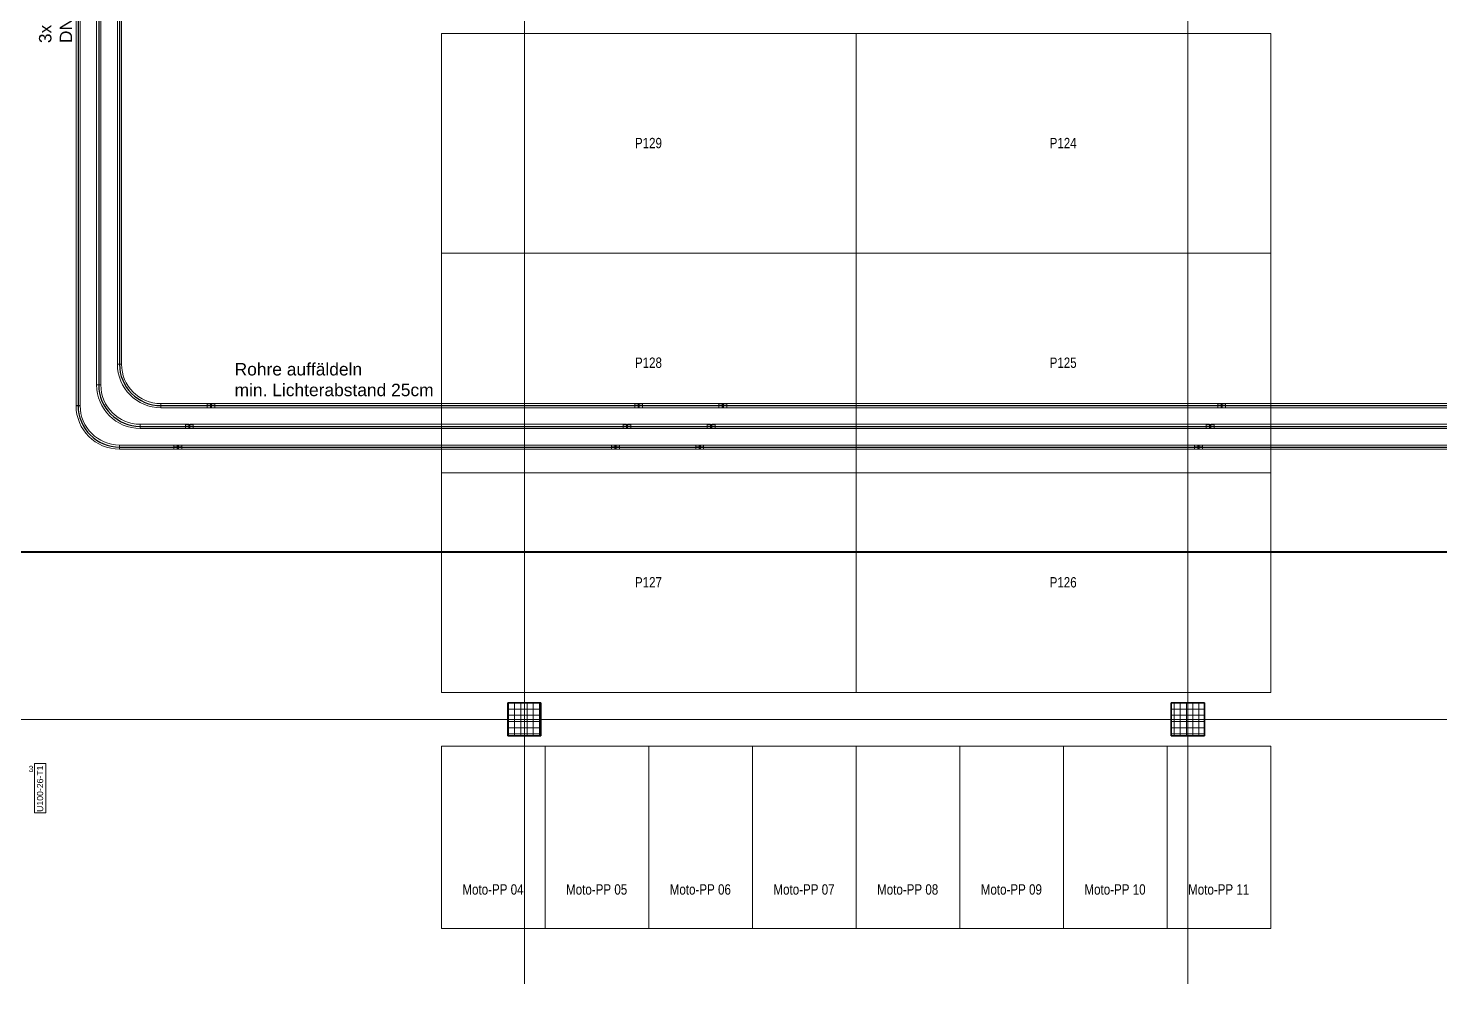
# Model space of a CAD drawing. Extents: x -882 to 937, y -179 to 966.
# Drawn here: x -388.5 to -48.2, y 109.1 to 339.6 of the extents above; entities that cross this region are included whole.
import ezdxf
from ezdxf.lldxf.tags import DXFTag

# ---------------------------------------------------------------- set-up
doc = ezdxf.new("R2010")
doc.units = 0
doc.layers.get('0').update_dxf_attribs({"lineweight": 13})
for name, color, linetype, lineweight, true_color in [('A-____-MATC-OTLN', 7, 'Strichpunkt - Mittel', 40, 0x0080ff), ('EL01_WAN_Röhre Boden', 7, 'Continuous', 13, 0xff6666), ('EL01_WAN_Röhre Boden Typ', 1, 'Continuous', 13, 0xff0000)]:
    doc.layers.add(name, color=color, linetype=linetype, lineweight=lineweight, true_color=true_color)
for name, color, linetype, lineweight in [('A-____-NOTE-TEXT', 7, 'Continuous', 9), ('A-DOOR-____-IDEN', 7, 'Continuous', 5), ('C-PRKG-____-IDEN', 7, 'Continuous', 5), ('C-PRKG-____-OTLN', 7, 'Continuous', 9), ('S-COLS-____-MCUT', 7, 'Continuous', 35), ('S-COLS-____-OTLN', 7, 'Continuous', 9), ('S-GRID-____-OTLN', 7, 'Continuous', 5)]:
    doc.layers.add(name, color=color, linetype=linetype, lineweight=lineweight)
doc.styles.get("Standard").update_dxf_attribs({"font": 'arial.ttf'})
tags = doc.linetypes.add('_Rasterlinie_', pattern=[0.375, 0.2, -0.05, 0.075, -0.05]).pattern_tags.tags
tags[10:11] = [DXFTag(74, 4), DXFTag(75, 0), DXFTag(340, '0'), DXFTag(46, 1.0), DXFTag(50, 0.0), DXFTag(44, 0.0), DXFTag(45, 0.0)]
tags[8:9] = [DXFTag(74, 4), DXFTag(75, 0), DXFTag(340, '0'), DXFTag(46, 1.0), DXFTag(50, 0.0), DXFTag(44, 0.0), DXFTag(45, 0.0)]
tags[6:7] = [DXFTag(74, 4), DXFTag(75, 0), DXFTag(340, '0'), DXFTag(46, 1.0), DXFTag(50, 0.0), DXFTag(44, 0.0), DXFTag(45, 0.0)]
tags[4:5] = [DXFTag(74, 4), DXFTag(75, 0), DXFTag(340, '0'), DXFTag(46, 1.0), DXFTag(50, 0.0), DXFTag(44, 0.0), DXFTag(45, 0.0)]
tags = doc.linetypes.add('ACAD_ISO03W100', pattern=[30, 12, -18]).pattern_tags.tags
tags[6:7] = [DXFTag(74, 4), DXFTag(75, 0), DXFTag(340, '0'), DXFTag(46, 0.0), DXFTag(50, 0.0), DXFTag(44, 0.0), DXFTag(45, 0.0)]
tags[4:5] = [DXFTag(74, 4), DXFTag(75, 0), DXFTag(340, '0'), DXFTag(46, 0.0), DXFTag(50, 0.0), DXFTag(44, 0.0), DXFTag(45, 0.0)]
tags = doc.linetypes.add('Strichpunkt - Mittel', pattern=[0.35, 0.15, -0.1, 0, -0.1]).pattern_tags.tags
tags[10:11] = [DXFTag(74, 4), DXFTag(75, 0), DXFTag(340, '0'), DXFTag(46, 1.0), DXFTag(50, 0.0), DXFTag(44, 0.0), DXFTag(45, 0.0)]
tags[8:9] = [DXFTag(74, 4), DXFTag(75, 0), DXFTag(340, '0'), DXFTag(46, 1.0), DXFTag(50, 0.0), DXFTag(44, 0.0), DXFTag(45, 0.0)]
tags[6:7] = [DXFTag(74, 4), DXFTag(75, 0), DXFTag(340, '0'), DXFTag(46, 1.0), DXFTag(50, 0.0), DXFTag(44, 0.0), DXFTag(45, 0.0)]
tags[4:5] = [DXFTag(74, 4), DXFTag(75, 0), DXFTag(340, '0'), DXFTag(46, 1.0), DXFTag(50, 0.0), DXFTag(44, 0.0), DXFTag(45, 0.0)]
tags = doc.linetypes.add('STRICHPUNKT2', pattern=[12.7, 6.35, -3.175, 0, -3.175]).pattern_tags.tags
tags[10:11] = [DXFTag(74, 4), DXFTag(75, 0), DXFTag(340, '0'), DXFTag(46, 0.0), DXFTag(50, 0.0), DXFTag(44, 0.0), DXFTag(45, 0.0)]
tags[8:9] = [DXFTag(74, 4), DXFTag(75, 0), DXFTag(340, '0'), DXFTag(46, 0.0), DXFTag(50, 0.0), DXFTag(44, 0.0), DXFTag(45, 0.0)]
tags[6:7] = [DXFTag(74, 4), DXFTag(75, 0), DXFTag(340, '0'), DXFTag(46, 0.0), DXFTag(50, 0.0), DXFTag(44, 0.0), DXFTag(45, 0.0)]
tags[4:5] = [DXFTag(74, 4), DXFTag(75, 0), DXFTag(340, '0'), DXFTag(46, 0.0), DXFTag(50, 0.0), DXFTag(44, 0.0), DXFTag(45, 0.0)]

# ---------------------------------------------------------------- blocks, each defined once
blk = doc.blocks.new('Referenz-A0UJ2GK4XE', base_point=(-896.79, -159.76))
at = {"layer": 'A-____-MATC-OTLN', "color": 0, "linetype": 'Strichpunkt - Mittel', "ltscale": 0.4}
blk.add_line((-875.38, 213.3), (394.87, 213.3), dxfattribs=at)
at = {"layer": 'A-DOOR-____-IDEN', "color": 0, "linetype": 'Continuous', "ltscale": 0.13}
for p, q in [((-387.07, 150.37), (-387.07, 162.21)), ((-387.07, 162.21), (-384.29, 162.21)), ((-384.29, 162.21), (-384.29, 150.37)), ((-384.29, 150.37), (-387.07, 150.37))]:
    blk.add_line(p, q, dxfattribs=at)
at = {"layer": 'C-PRKG-____-OTLN', "color": 0, "linetype": 'Continuous', "ltscale": 0.13}
for p, q in [((-288.92, 338.37), (-288.92, 285.38)), ((-188.92, 338.37), (-288.92, 338.37)), ((-188.92, 338.37), (-288.92, 338.37)), ((-288.92, 338.37), (-288.92, 285.38)), ((-288.92, 285.38), (-288.92, 338.37)), ((-288.92, 338.37), (-188.92, 338.37)), ((-288.92, 338.37), (-288.92, 338.37)), ((-188.92, 338.37), (-188.92, 285.38)), ((-88.92, 338.37), (-188.92, 338.37)), ((-88.92, 338.37), (-188.92, 338.37)), ((-188.92, 338.37), (-188.92, 285.38)), ((-188.92, 285.38), (-188.92, 338.37)), ((-188.92, 338.37), (-88.92, 338.37)), ((-188.92, 338.37), (-188.92, 338.37)), ((-188.92, 338.37), (-188.92, 285.38)), ((-188.92, 285.38), (-188.92, 338.37)), ((-188.92, 338.37), (-188.92, 285.38)), ((-188.92, 338.37), (-188.92, 338.37)), ((-88.92, 338.37), (-88.92, 285.38)), ((-88.92, 285.38), (-88.92, 338.37)), ((-88.92, 338.37), (-88.92, 285.38)), ((-88.92, 338.37), (-88.92, 338.37)), ((-288.92, 285.38), (-288.92, 232.39)), ((-188.92, 285.38), (-288.92, 285.38)), ((-188.92, 285.38), (-288.92, 285.38)), ((-288.92, 285.38), (-288.92, 232.39)), ((-288.92, 232.39), (-288.92, 285.38)), ((-288.92, 285.38), (-188.92, 285.38)), ((-288.92, 285.38), (-288.92, 285.38)), ((-188.92, 285.38), (-288.92, 285.38)), ((-288.92, 285.38), (-188.92, 285.38)), ((-188.92, 285.38), (-288.92, 285.38)), ((-288.92, 285.38), (-288.92, 285.38)), ((-188.92, 285.38), (-188.92, 232.39)), ((-88.92, 285.38), (-188.92, 285.38)), ((-88.92, 285.38), (-188.92, 285.38)), ((-188.92, 285.38), (-188.92, 232.39)), ((-188.92, 232.39), (-188.92, 285.38)), ((-188.92, 285.38), (-88.92, 285.38)), ((-188.92, 285.38), (-188.92, 285.38)), ((-88.92, 285.38), (-188.92, 285.38)), ((-188.92, 285.38), (-88.92, 285.38)), ((-88.92, 285.38), (-188.92, 285.38)), ((-188.92, 285.38), (-188.92, 285.38)), ((-188.92, 285.38), (-188.92, 232.39)), ((-188.92, 232.39), (-188.92, 285.38)), ((-188.92, 285.38), (-188.92, 232.39)), ((-188.92, 285.38), (-188.92, 285.38)), ((-188.92, 285.38), (-188.92, 285.38)), ((-88.92, 285.38), (-88.92, 232.39)), ((-88.92, 232.39), (-88.92, 285.38)), ((-88.92, 285.38), (-88.92, 232.39)), ((-88.92, 285.38), (-88.92, 285.38)), ((-88.92, 285.38), (-88.92, 285.38)), ((-288.92, 232.39), (-288.92, 179.4)), ((-188.92, 232.39), (-288.92, 232.39)), ((-188.92, 232.39), (-288.92, 232.39)), ((-288.92, 232.39), (-288.92, 179.4)), ((-288.92, 179.4), (-288.92, 232.39)), ((-288.92, 232.39), (-188.92, 232.39)), ((-288.92, 232.39), (-288.92, 232.39)), ((-188.92, 232.39), (-288.92, 232.39)), ((-288.92, 232.39), (-188.92, 232.39)), ((-188.92, 232.39), (-288.92, 232.39)), ((-288.92, 232.39), (-288.92, 232.39)), ((-188.92, 232.39), (-188.92, 179.4)), ((-88.92, 232.39), (-188.92, 232.39)), ((-88.92, 232.39), (-188.92, 232.39)), ((-188.92, 232.39), (-188.92, 179.4)), ((-188.92, 179.4), (-188.92, 232.39)), ((-188.92, 232.39), (-88.92, 232.39)), ((-188.92, 232.39), (-188.92, 232.39)), ((-88.92, 232.39), (-188.92, 232.39)), ((-188.92, 232.39), (-88.92, 232.39)), ((-88.92, 232.39), (-188.92, 232.39)), ((-188.92, 232.39), (-188.92, 232.39)), ((-188.92, 232.39), (-188.92, 179.4)), ((-188.92, 179.4), (-188.92, 232.39)), ((-188.92, 232.39), (-188.92, 179.4)), ((-188.92, 232.39), (-188.92, 232.39)), ((-188.92, 232.39), (-188.92, 232.39)), ((-88.92, 232.39), (-88.92, 179.4)), ((-88.92, 179.4), (-88.92, 232.39)), ((-88.92, 232.39), (-88.92, 179.4)), ((-88.92, 232.39), (-88.92, 232.39)), ((-88.92, 232.39), (-88.92, 232.39)), ((-188.92, 179.4), (-288.92, 179.4)), ((-288.92, 179.4), (-188.92, 179.4)), ((-188.92, 179.4), (-288.92, 179.4)), ((-288.92, 179.4), (-288.92, 179.4)), ((-88.92, 179.4), (-188.92, 179.4)), ((-188.92, 179.4), (-88.92, 179.4)), ((-88.92, 179.4), (-188.92, 179.4)), ((-188.92, 179.4), (-188.92, 179.4)), ((-188.92, 179.4), (-188.92, 179.4)), ((-88.92, 179.4), (-88.92, 179.4)), ((-288.92, 166.4), (-288.92, 122.41)), ((-263.92, 166.4), (-288.92, 166.4)), ((-263.92, 166.4), (-288.92, 166.4)), ((-288.92, 166.4), (-288.92, 122.41)), ((-288.92, 122.41), (-288.92, 166.4)), ((-288.92, 166.4), (-263.92, 166.4)), ((-288.92, 166.4), (-288.92, 166.4)), ((-263.92, 166.4), (-263.92, 122.41)), ((-238.92, 166.4), (-263.92, 166.4)), ((-238.92, 166.4), (-263.92, 166.4)), ((-263.92, 166.4), (-263.92, 122.41)), ((-263.92, 122.41), (-263.92, 166.4)), ((-263.92, 166.4), (-238.92, 166.4)), ((-263.92, 166.4), (-263.92, 166.4)), ((-263.92, 166.4), (-263.92, 122.41)), ((-263.92, 122.41), (-263.92, 166.4)), ((-263.92, 166.4), (-263.92, 122.41)), ((-263.92, 166.4), (-263.92, 166.4)), ((-238.92, 166.4), (-238.92, 122.41)), ((-213.92, 166.4), (-238.92, 166.4)), ((-213.92, 166.4), (-238.92, 166.4)), ((-238.92, 166.4), (-238.92, 122.41)), ((-238.92, 122.41), (-238.92, 166.4)), ((-238.92, 166.4), (-213.92, 166.4)), ((-238.92, 166.4), (-238.92, 166.4)), ((-238.92, 166.4), (-238.92, 122.41)), ((-238.92, 122.41), (-238.92, 166.4)), ((-238.92, 166.4), (-238.92, 122.41)), ((-238.92, 166.4), (-238.92, 166.4)), ((-213.92, 166.4), (-213.92, 122.41)), ((-188.92, 166.4), (-213.92, 166.4)), ((-188.92, 166.4), (-213.92, 166.4)), ((-213.92, 166.4), (-213.92, 122.41)), ((-213.92, 122.41), (-213.92, 166.4)), ((-213.92, 166.4), (-188.92, 166.4)), ((-213.92, 166.4), (-213.92, 166.4)), ((-213.92, 166.4), (-213.92, 122.41)), ((-213.92, 122.41), (-213.92, 166.4)), ((-213.92, 166.4), (-213.92, 122.41)), ((-213.92, 166.4), (-213.92, 166.4)), ((-188.92, 166.4), (-188.92, 122.41)), ((-163.92, 166.4), (-188.92, 166.4)), ((-163.92, 166.4), (-188.92, 166.4)), ((-188.92, 166.4), (-188.92, 122.41)), ((-188.92, 122.41), (-188.92, 166.4)), ((-188.92, 166.4), (-163.92, 166.4)), ((-188.92, 166.4), (-188.92, 166.4)), ((-188.92, 166.4), (-188.92, 122.41)), ((-188.92, 122.41), (-188.92, 166.4)), ((-188.92, 166.4), (-188.92, 122.41)), ((-188.92, 166.4), (-188.92, 166.4)), ((-163.92, 166.4), (-163.92, 122.41)), ((-138.92, 166.4), (-163.92, 166.4)), ((-138.92, 166.4), (-163.92, 166.4)), ((-163.92, 166.4), (-163.92, 122.41)), ((-163.92, 122.41), (-163.92, 166.4)), ((-163.92, 166.4), (-138.92, 166.4)), ((-163.92, 166.4), (-163.92, 166.4)), ((-163.92, 166.4), (-163.92, 122.41)), ((-163.92, 122.41), (-163.92, 166.4)), ((-163.92, 166.4), (-163.92, 122.41)), ((-163.92, 166.4), (-163.92, 166.4)), ((-138.92, 166.4), (-138.92, 122.41)), ((-113.92, 166.4), (-138.92, 166.4)), ((-113.92, 166.4), (-138.92, 166.4)), ((-138.92, 166.4), (-138.92, 122.41)), ((-138.92, 122.41), (-138.92, 166.4)), ((-138.92, 166.4), (-113.92, 166.4)), ((-138.92, 166.4), (-138.92, 166.4)), ((-138.92, 166.4), (-138.92, 122.41)), ((-138.92, 122.41), (-138.92, 166.4)), ((-138.92, 166.4), (-138.92, 122.41)), ((-138.92, 166.4), (-138.92, 166.4)), ((-113.92, 166.4), (-113.92, 122.41)), ((-88.92, 166.4), (-113.92, 166.4)), ((-88.92, 166.4), (-113.92, 166.4)), ((-113.92, 166.4), (-113.92, 122.41)), ((-113.92, 122.41), (-113.92, 166.4)), ((-113.92, 166.4), (-88.92, 166.4)), ((-113.92, 166.4), (-113.92, 166.4)), ((-113.92, 166.4), (-113.92, 122.41)), ((-113.92, 122.41), (-113.92, 166.4)), ((-113.92, 166.4), (-113.92, 122.41)), ((-113.92, 166.4), (-113.92, 166.4)), ((-88.92, 166.4), (-88.92, 122.41)), ((-88.92, 122.41), (-88.92, 166.4)), ((-88.92, 166.4), (-88.92, 122.41)), ((-88.92, 166.4), (-88.92, 166.4)), ((-263.92, 122.41), (-288.92, 122.41)), ((-288.92, 122.41), (-263.92, 122.41)), ((-263.92, 122.41), (-288.92, 122.41)), ((-288.92, 122.41), (-288.92, 122.41)), ((-238.92, 122.41), (-263.92, 122.41)), ((-263.92, 122.41), (-238.92, 122.41)), ((-238.92, 122.41), (-263.92, 122.41)), ((-263.92, 122.41), (-263.92, 122.41)), ((-263.92, 122.41), (-263.92, 122.41)), ((-213.92, 122.41), (-238.92, 122.41)), ((-238.92, 122.41), (-213.92, 122.41)), ((-213.92, 122.41), (-238.92, 122.41)), ((-238.92, 122.41), (-238.92, 122.41)), ((-238.92, 122.41), (-238.92, 122.41)), ((-188.92, 122.41), (-213.92, 122.41)), ((-213.92, 122.41), (-188.92, 122.41)), ((-188.92, 122.41), (-213.92, 122.41)), ((-213.92, 122.41), (-213.92, 122.41)), ((-213.92, 122.41), (-213.92, 122.41)), ((-163.92, 122.41), (-188.92, 122.41)), ((-188.92, 122.41), (-163.92, 122.41)), ((-163.92, 122.41), (-188.92, 122.41)), ((-188.92, 122.41), (-188.92, 122.41)), ((-188.92, 122.41), (-188.92, 122.41)), ((-138.92, 122.41), (-163.92, 122.41)), ((-163.92, 122.41), (-138.92, 122.41)), ((-138.92, 122.41), (-163.92, 122.41)), ((-163.92, 122.41), (-163.92, 122.41)), ((-163.92, 122.41), (-163.92, 122.41)), ((-113.92, 122.41), (-138.92, 122.41)), ((-138.92, 122.41), (-113.92, 122.41)), ((-113.92, 122.41), (-138.92, 122.41)), ((-138.92, 122.41), (-138.92, 122.41)), ((-138.92, 122.41), (-138.92, 122.41)), ((-88.92, 122.41), (-113.92, 122.41)), ((-113.92, 122.41), (-88.92, 122.41)), ((-88.92, 122.41), (-113.92, 122.41)), ((-113.92, 122.41), (-113.92, 122.41)), ((-113.92, 122.41), (-113.92, 122.41)), ((-88.92, 122.41), (-88.92, 122.41))]:
    blk.add_line(p, q, dxfattribs=at)
at = {"layer": 'S-COLS-____-MCUT', "color": 0, "linetype": 'Continuous', "ltscale": 0.35}
for p, q in [((-264.92, 176.9), (-272.92, 176.9)), ((-272.92, 176.9), (-272.92, 168.9)), ((-264.92, 168.9), (-264.92, 176.9)), ((-104.92, 176.9), (-112.92, 176.9)), ((-112.92, 176.9), (-112.92, 168.9)), ((-104.92, 168.9), (-104.92, 176.9)), ((-272.92, 168.9), (-264.92, 168.9)), ((-112.92, 168.9), (-104.92, 168.9))]:
    blk.add_line(p, q, dxfattribs=at)
at = {"layer": 'S-COLS-____-OTLN', "color": 0, "linetype": 'Continuous', "ltscale": 0.13}
for p, q in [((-272.92, 176.87), (-264.92, 176.87)), ((-272.92, 175.37), (-264.92, 175.37)), ((-272.92, 173.87), (-264.92, 173.87)), ((-272.76, 168.9), (-272.76, 176.9)), ((-271.26, 168.9), (-271.26, 176.9)), ((-269.76, 168.9), (-269.76, 176.9)), ((-268.26, 168.9), (-268.26, 176.9)), ((-266.76, 168.9), (-266.76, 176.9)), ((-265.26, 168.9), (-265.26, 176.9)), ((-112.92, 176.87), (-104.92, 176.87)), ((-112.92, 175.37), (-104.92, 175.37)), ((-112.92, 173.87), (-104.92, 173.87)), ((-112.26, 168.9), (-112.26, 176.9)), ((-110.76, 168.9), (-110.76, 176.9)), ((-109.26, 168.9), (-109.26, 176.9)), ((-107.76, 168.9), (-107.76, 176.9)), ((-106.26, 168.9), (-106.26, 176.9)), ((-272.92, 172.37), (-264.92, 172.37)), ((-272.92, 170.87), (-264.92, 170.87)), ((-112.92, 172.37), (-104.92, 172.37)), ((-112.92, 170.87), (-104.92, 170.87)), ((-272.92, 169.37), (-264.92, 169.37)), ((-112.92, 169.37), (-104.92, 169.37))]:
    blk.add_line(p, q, dxfattribs=at)
at = {"layer": 'S-GRID-____-OTLN', "color": 0, "linetype": '_Rasterlinie_', "ltscale": 0.13}
for p, q in [((-268.92, 109.1), (-268.92, 949.68)), ((-108.92, 109.1), (-108.92, 949.68)), ((-850.37, 172.9), (394.87, 172.9))]:
    blk.add_line(p, q, dxfattribs=at)
at = {"layer": 'A-____-NOTE-TEXT', "color": 0, "linetype": 'Continuous', "lineweight": 5, "ltscale": 0.13, "insert": (-388.45, 161.68), "char_height": 1.5, "attachment_point": 1}
blk.add_mtext('{\\fArial;3}', dxfattribs=at)
at = {"layer": 'A-DOOR-____-IDEN', "color": 0, "linetype": 'Continuous', "ltscale": 0.13, "insert": (-386.45, 150.57), "char_height": 1.5, "attachment_point": 1, "rotation": 90}
blk.add_mtext('{\\fArial;U100-26-T1}', dxfattribs=at)
at = {"layer": 'C-PRKG-____-IDEN', "color": 0, "linetype": 'Continuous', "ltscale": 0.13, "char_height": 2.5, "attachment_point": 1}
for s, insert in [('{\\W0.8;\\fArial;P129}', (-242.26, 313.18)), ('{\\W0.8;\\fArial;P124}', (-142.26, 313.18)), ('{\\W0.8;\\fArial;P128}', (-242.26, 260.19)), ('{\\W0.8;\\fArial;P125}', (-142.26, 260.19)), ('{\\W0.8;\\fArial;P127}', (-242.26, 207.21)), ('{\\W0.8;\\fArial;P126}', (-142.26, 207.21)), ('{\\W0.8;\\fArial;Moto-PP 04}', (-283.86, 133.11)), ('{\\W0.8;\\fArial;Moto-PP 05}', (-258.86, 133.11)), ('{\\W0.8;\\fArial;Moto-PP 06}', (-233.86, 133.11)), ('{\\W0.8;\\fArial;Moto-PP 07}', (-208.86, 133.11)), ('{\\W0.8;\\fArial;Moto-PP 08}', (-183.86, 133.11)), ('{\\W0.8;\\fArial;Moto-PP 09}', (-158.86, 133.11)), ('{\\W0.8;\\fArial;Moto-PP 10}', (-133.86, 133.11)), ('{\\W0.8;\\fArial;Moto-PP 11}', (-108.86, 133.11))]:
    blk.add_mtext(s, dxfattribs=dict(at, insert=insert))
blk = doc.blocks.new('Wickelfalzrohr-A0UJ2GKCXE', base_point=(-106.18, 238.08))
at = {"color": 0, "linetype": 'ByBlock', "lineweight": -2, "ltscale": 0.13}
for p, q in [((13.82, 239.08), (-106.18, 239.08)), ((-106.18, 238.79), (-106.18, 239.08)), ((-106.18, 238.37), (-106.18, 238.79)), ((-106.18, 238.08), (-106.18, 238.37)), ((13.82, 238.79), (13.82, 239.08)), ((13.82, 238.37), (13.82, 238.79)), ((13.82, 238.08), (13.82, 238.37)), ((-106.18, 238.08), (13.82, 238.08))]:
    blk.add_line(p, q, dxfattribs=at)
at = {"color": 0, "linetype": 'STRICHPUNKT2', "lineweight": 25, "ltscale": 0.25}
blk.add_line((-106.18, 238.58), (13.82, 238.58), dxfattribs=at)
blk = doc.blocks.new('Bauteilbeschriftung-A0UJ2GKWXE', base_point=(-385.96, 336.04))
at = {"color": 0, "lineweight": -2, "char_height": 3, "attachment_point": 1, "rotation": 90}
for s, insert in [('{\\fArial;3x PE Rohr}', (-385.96, 336.04)), ('{\\fArial;DN 50mm}', (-380.96, 336.04))]:
    blk.add_mtext(s, dxfattribs=dict(at, insert=insert))
blk = doc.blocks.new('Wickelfalzrohr-A0UJ2GL6XE', base_point=(-366.52, 238.08))
at = {"color": 0, "linetype": 'ByBlock', "lineweight": -2, "ltscale": 0.13}
for p, q in [((-352.62, 239.08), (-366.52, 239.08)), ((-366.52, 238.79), (-366.52, 239.08)), ((-366.52, 238.37), (-366.52, 238.79)), ((-366.52, 238.08), (-366.52, 238.37)), ((-352.62, 238.79), (-352.62, 239.08)), ((-352.62, 238.37), (-352.62, 238.79)), ((-352.62, 238.08), (-352.62, 238.37)), ((-366.52, 238.08), (-352.62, 238.08))]:
    blk.add_line(p, q, dxfattribs=at)
at = {"color": 0, "linetype": 'STRICHPUNKT2', "lineweight": 25, "ltscale": 0.25}
blk.add_line((-366.52, 238.58), (-352.62, 238.58), dxfattribs=at)
blk = doc.blocks.new('Wickelfalzrohr-A0UJ2GLAXE', base_point=(-344.33, 248.08))
at = {"color": 0, "linetype": 'ByBlock', "lineweight": -2, "ltscale": 0.13}
for p, q in [((-241.51, 249.08), (-344.33, 249.08)), ((-344.33, 248.79), (-344.33, 249.08)), ((-344.33, 248.37), (-344.33, 248.79)), ((-241.51, 248.79), (-241.51, 249.08)), ((-241.51, 248.37), (-241.51, 248.79)), ((-344.33, 248.08), (-344.33, 248.37)), ((-344.33, 248.08), (-241.51, 248.08)), ((-241.51, 248.08), (-241.51, 248.37))]:
    blk.add_line(p, q, dxfattribs=at)
at = {"color": 0, "linetype": 'STRICHPUNKT2', "lineweight": 25, "ltscale": 0.25}
blk.add_line((-344.33, 248.58), (-241.51, 248.58), dxfattribs=at)
blk = doc.blocks.new('Wickelfalzrohr-A0UJ2GLSXE', base_point=(-241.21, 248.08))
at = {"color": 0, "linetype": 'ByBlock', "lineweight": -2, "ltscale": 0.13}
for p, q in [((-221.21, 249.08), (-241.21, 249.08)), ((-241.21, 248.79), (-241.21, 249.08)), ((-241.21, 248.37), (-241.21, 248.79)), ((-221.21, 248.79), (-221.21, 249.08)), ((-221.21, 248.37), (-221.21, 248.79)), ((-241.21, 248.08), (-241.21, 248.37)), ((-241.21, 248.08), (-221.21, 248.08)), ((-221.21, 248.08), (-221.21, 248.37))]:
    blk.add_line(p, q, dxfattribs=at)
at = {"color": 0, "linetype": 'STRICHPUNKT2', "lineweight": 25, "ltscale": 0.25}
blk.add_line((-241.21, 248.58), (-221.21, 248.58), dxfattribs=at)
blk = doc.blocks.new('Bogen-A0UJ2GM0XE', base_point=(-367.05, 248.08))
at = {"color": 0, "linetype": 'ByBlock', "lineweight": -2, "ltscale": 0.13}
for p, q in [((-366.05, 258.58), (-367.05, 258.58)), ((-356.55, 249.08), (-356.55, 248.08))]:
    blk.add_line(p, q, dxfattribs=at)
for major_axis in [(-10.5, 0), (-9.5, 0)]:
    blk.add_ellipse((-356.55, 258.58), major_axis=major_axis, ratio=1, start_param=0, end_param=1.570796, dxfattribs=at)
at = {"color": 0, "linetype": 'STRICHPUNKT2', "lineweight": 25, "ltscale": 0.25}
blk.add_ellipse((-356.55, 258.58), major_axis=(-10, 0), ratio=1, start_param=0, end_param=1.570796, dxfattribs=at)
blk = doc.blocks.new('Bogen-A0UJ2GM4XE', base_point=(-377.02, 238.08))
at = {"color": 0, "linetype": 'ByBlock', "lineweight": -2, "ltscale": 0.13}
for p, q in [((-376.02, 248.58), (-377.02, 248.58)), ((-366.52, 239.08), (-366.52, 238.08))]:
    blk.add_line(p, q, dxfattribs=at)
for major_axis in [(-10.5, 0), (-9.5, 0)]:
    blk.add_ellipse((-366.52, 248.58), major_axis=major_axis, ratio=1, start_param=0, end_param=1.570796, dxfattribs=at)
at = {"color": 0, "linetype": 'STRICHPUNKT2', "lineweight": 25, "ltscale": 0.25}
blk.add_ellipse((-366.52, 248.58), major_axis=(-10, 0), ratio=1, start_param=0, end_param=1.570796, dxfattribs=at)
blk = doc.blocks.new('Wickelfalzrohr-A0UJ2GM8XE', base_point=(-377.02, 248.56))
at = {"color": 0, "linetype": 'ByBlock', "lineweight": -2, "ltscale": 0.13}
for p, q in [((-377.02, 248.58), (-377.02, 348.5)), ((-376.02, 248.58), (-376.02, 348.5))]:
    blk.add_line(p, q, dxfattribs=at)
at = {"color": 0, "linetype": 'STRICHPUNKT2', "lineweight": 25, "ltscale": 0.25}
blk.add_line((-376.52, 348.5), (-376.52, 248.58), dxfattribs=at)
at = {"color": 0, "linetype": 'ByBlock', "lineweight": -2, "ltscale": 0.13}
for centre in [(-376.52, 348.5), (-376.52, 248.58)]:
    blk.add_ellipse(centre, major_axis=(-0.5, 0), ratio=0.041259, dxfattribs=at)
blk = doc.blocks.new('Wickelfalzrohr-A0UJ2GMAXE', base_point=(-356.55, 248.08))
at = {"color": 0, "linetype": 'ByBlock', "lineweight": -2, "ltscale": 0.13}
for p, q in [((-344.63, 249.08), (-356.55, 249.08)), ((-356.55, 248.79), (-356.55, 249.08)), ((-356.55, 248.37), (-356.55, 248.79)), ((-344.63, 248.79), (-344.63, 249.08)), ((-344.63, 248.37), (-344.63, 248.79)), ((-356.55, 248.08), (-356.55, 248.37)), ((-356.55, 248.08), (-344.63, 248.08)), ((-344.63, 248.08), (-344.63, 248.37))]:
    blk.add_line(p, q, dxfattribs=at)
at = {"color": 0, "linetype": 'STRICHPUNKT2', "lineweight": 25, "ltscale": 0.25}
blk.add_line((-356.55, 248.58), (-344.63, 248.58), dxfattribs=at)
blk = doc.blocks.new('Wickelfalzrohr-A0UJ2GMEXE', base_point=(-367.05, 258.56))
at = {"color": 0, "linetype": 'ByBlock', "lineweight": -2, "ltscale": 0.13}
for p, q in [((-367.05, 258.58), (-367.05, 348.49)), ((-366.05, 258.58), (-366.05, 348.49))]:
    blk.add_line(p, q, dxfattribs=at)
at = {"color": 0, "linetype": 'STRICHPUNKT2', "lineweight": 25, "ltscale": 0.25}
blk.add_line((-366.55, 348.49), (-366.55, 258.58), dxfattribs=at)
at = {"color": 0, "linetype": 'ByBlock', "lineweight": -2, "ltscale": 0.13}
for centre in [(-366.55, 348.49), (-366.55, 258.58)]:
    blk.add_ellipse(centre, major_axis=(-0.5, 0), ratio=0.045864, dxfattribs=at)
blk = doc.blocks.new('Bogen-A0UJ2GMIXE', base_point=(-372.05, 243.08))
at = {"color": 0, "linetype": 'ByBlock', "lineweight": -2, "ltscale": 0.13}
for p, q in [((-371.05, 253.58), (-372.05, 253.58)), ((-361.55, 244.08), (-361.55, 243.08))]:
    blk.add_line(p, q, dxfattribs=at)
for major_axis in [(-10.5, 0), (-9.5, 0)]:
    blk.add_ellipse((-361.55, 253.58), major_axis=major_axis, ratio=1, start_param=0, end_param=1.570796, dxfattribs=at)
at = {"color": 0, "linetype": 'STRICHPUNKT2', "lineweight": 25, "ltscale": 0.25}
blk.add_ellipse((-361.55, 253.58), major_axis=(-10, 0), ratio=1, start_param=0, end_param=1.570796, dxfattribs=at)
blk = doc.blocks.new('Wickelfalzrohr-A0UJ2GMMXE', base_point=(-220.91, 248.08))
at = {"color": 0, "linetype": 'ByBlock', "lineweight": -2, "ltscale": 0.13}
for p, q in [((-100.91, 249.08), (-220.91, 249.08)), ((-220.91, 248.79), (-220.91, 249.08)), ((-220.91, 248.37), (-220.91, 248.79)), ((-100.91, 248.79), (-100.91, 249.08)), ((-100.91, 248.37), (-100.91, 248.79)), ((-220.91, 248.08), (-220.91, 248.37)), ((-220.91, 248.08), (-100.91, 248.08)), ((-100.91, 248.08), (-100.91, 248.37))]:
    blk.add_line(p, q, dxfattribs=at)
at = {"color": 0, "linetype": 'STRICHPUNKT2', "lineweight": 25, "ltscale": 0.25}
blk.add_line((-220.91, 248.58), (-100.91, 248.58), dxfattribs=at)
blk = doc.blocks.new('Wickelfalzrohr-A0UJ2GMOXE', base_point=(-361.55, 243.08))
at = {"color": 0, "linetype": 'ByBlock', "lineweight": -2, "ltscale": 0.13}
for p, q in [((-349.85, 244.08), (-361.55, 244.08)), ((-361.55, 243.79), (-361.55, 244.08)), ((-361.55, 243.37), (-361.55, 243.79)), ((-361.55, 243.08), (-361.55, 243.37)), ((-361.55, 243.08), (-349.85, 243.08)), ((-349.85, 243.79), (-349.85, 244.08)), ((-349.85, 243.37), (-349.85, 243.79)), ((-349.85, 243.08), (-349.85, 243.37))]:
    blk.add_line(p, q, dxfattribs=at)
at = {"color": 0, "linetype": 'STRICHPUNKT2', "lineweight": 25, "ltscale": 0.25}
blk.add_line((-361.55, 243.58), (-349.85, 243.58), dxfattribs=at)
blk = doc.blocks.new('Steckverbinder-A0UJ2GMQXE', base_point=(-345.43, 248.08))
at = {"color": 0, "linetype": 'ByBlock', "lineweight": -2, "ltscale": 0.13}
for p, q in [((-343.53, 249.07), (-345.43, 249.07)), ((-345.43, 248.78), (-345.43, 249.07)), ((-345.43, 248.38), (-345.43, 248.78)), ((-344.48, 248.08), (-344.48, 249.08)), ((-343.53, 248.78), (-343.53, 249.07)), ((-343.53, 248.38), (-343.53, 248.78)), ((-345.43, 248.09), (-345.43, 248.38)), ((-345.43, 248.09), (-343.53, 248.09)), ((-343.53, 248.09), (-343.53, 248.38))]:
    blk.add_line(p, q, dxfattribs=at)
at = {"color": 0, "linetype": 'STRICHPUNKT2', "lineweight": 25, "ltscale": 0.25}
blk.add_line((-343.53, 248.58), (-345.43, 248.58), dxfattribs=at)
blk = doc.blocks.new('Steckverbinder-A0UJ2GMUXE', base_point=(-242.31, 248.08))
at = {"color": 0, "linetype": 'ByBlock', "lineweight": -2, "ltscale": 0.13}
for p, q in [((-240.41, 249.07), (-242.31, 249.07)), ((-242.31, 248.78), (-242.31, 249.07)), ((-242.31, 248.38), (-242.31, 248.78)), ((-241.36, 248.08), (-241.36, 249.08)), ((-240.41, 248.78), (-240.41, 249.07)), ((-240.41, 248.38), (-240.41, 248.78)), ((-242.31, 248.09), (-242.31, 248.38)), ((-242.31, 248.09), (-240.41, 248.09)), ((-240.41, 248.09), (-240.41, 248.38))]:
    blk.add_line(p, q, dxfattribs=at)
at = {"color": 0, "linetype": 'STRICHPUNKT2', "lineweight": 25, "ltscale": 0.25}
blk.add_line((-240.41, 248.58), (-242.31, 248.58), dxfattribs=at)
blk = doc.blocks.new('Bauteilbeschriftung-A0UJ2GMWXE', base_point=(-338.78, 250.86))
at = {"color": 0, "lineweight": -2, "char_height": 3, "attachment_point": 1}
for s, insert in [('{\\fArial;Rohre auffäldeln}', (-338.78, 258.86)), ('{\\fArial;min. Lichterabstand 25cm}', (-338.78, 253.86))]:
    blk.add_mtext(s, dxfattribs=dict(at, insert=insert))
blk = doc.blocks.new('Wickelfalzrohr-A0UJ2GMYXE', base_point=(-100.61, 248.08))
at = {"color": 0, "linetype": 'ByBlock', "lineweight": -2, "ltscale": 0.13}
for p, q in [((19.39, 249.08), (-100.61, 249.08)), ((-100.61, 248.79), (-100.61, 249.08)), ((-100.61, 248.37), (-100.61, 248.79)), ((19.39, 248.79), (19.39, 249.08)), ((19.39, 248.37), (19.39, 248.79)), ((-100.61, 248.08), (-100.61, 248.37)), ((-100.61, 248.08), (19.39, 248.08)), ((19.39, 248.08), (19.39, 248.37))]:
    blk.add_line(p, q, dxfattribs=at)
at = {"color": 0, "linetype": 'STRICHPUNKT2', "lineweight": 25, "ltscale": 0.25}
blk.add_line((-100.61, 248.58), (19.39, 248.58), dxfattribs=at)
blk = doc.blocks.new('Steckverbinder-A0UJ2GN2XE', base_point=(-101.71, 248.08))
at = {"color": 0, "linetype": 'ByBlock', "lineweight": -2, "ltscale": 0.13}
for p, q in [((-99.81, 249.07), (-101.71, 249.07)), ((-101.71, 248.78), (-101.71, 249.07)), ((-101.71, 248.38), (-101.71, 248.78)), ((-100.76, 248.08), (-100.76, 249.08)), ((-99.81, 248.78), (-99.81, 249.07)), ((-99.81, 248.38), (-99.81, 248.78)), ((-101.71, 248.09), (-101.71, 248.38)), ((-101.71, 248.09), (-99.81, 248.09)), ((-99.81, 248.09), (-99.81, 248.38))]:
    blk.add_line(p, q, dxfattribs=at)
at = {"color": 0, "linetype": 'STRICHPUNKT2', "lineweight": 25, "ltscale": 0.25}
blk.add_line((-99.81, 248.58), (-101.71, 248.58), dxfattribs=at)
blk = doc.blocks.new('Steckverbinder-A0UJ2GN6XE', base_point=(-222.01, 248.08))
at = {"color": 0, "linetype": 'ByBlock', "lineweight": -2, "ltscale": 0.13}
for p, q in [((-220.11, 249.07), (-222.01, 249.07)), ((-222.01, 248.78), (-222.01, 249.07)), ((-222.01, 248.38), (-222.01, 248.78)), ((-221.06, 248.08), (-221.06, 249.08)), ((-220.11, 248.78), (-220.11, 249.07)), ((-220.11, 248.38), (-220.11, 248.78)), ((-222.01, 248.09), (-222.01, 248.38)), ((-222.01, 248.09), (-220.11, 248.09)), ((-220.11, 248.09), (-220.11, 248.38))]:
    blk.add_line(p, q, dxfattribs=at)
at = {"color": 0, "linetype": 'STRICHPUNKT2', "lineweight": 25, "ltscale": 0.25}
blk.add_line((-220.11, 248.58), (-222.01, 248.58), dxfattribs=at)
blk = doc.blocks.new('Wickelfalzrohr-A0UJ2GNAXE', base_point=(-349.55, 243.08))
at = {"color": 0, "linetype": 'ByBlock', "lineweight": -2, "ltscale": 0.13}
for p, q in [((-244.31, 244.08), (-349.55, 244.08)), ((-349.55, 243.79), (-349.55, 244.08)), ((-349.55, 243.37), (-349.55, 243.79)), ((-349.55, 243.08), (-349.55, 243.37)), ((-349.55, 243.08), (-244.31, 243.08)), ((-244.31, 243.79), (-244.31, 244.08)), ((-244.31, 243.37), (-244.31, 243.79)), ((-244.31, 243.08), (-244.31, 243.37))]:
    blk.add_line(p, q, dxfattribs=at)
at = {"color": 0, "linetype": 'STRICHPUNKT2', "lineweight": 25, "ltscale": 0.25}
blk.add_line((-349.55, 243.58), (-244.31, 243.58), dxfattribs=at)
blk = doc.blocks.new('Wickelfalzrohr-A0UJ2GOGXE', base_point=(-223.71, 243.08))
at = {"color": 0, "linetype": 'ByBlock', "lineweight": -2, "ltscale": 0.13}
for p, q in [((-103.71, 244.08), (-223.71, 244.08)), ((-223.71, 243.79), (-223.71, 244.08)), ((-223.71, 243.37), (-223.71, 243.79)), ((-223.71, 243.08), (-223.71, 243.37)), ((-223.71, 243.08), (-103.71, 243.08)), ((-103.71, 243.79), (-103.71, 244.08)), ((-103.71, 243.37), (-103.71, 243.79)), ((-103.71, 243.08), (-103.71, 243.37))]:
    blk.add_line(p, q, dxfattribs=at)
at = {"color": 0, "linetype": 'STRICHPUNKT2', "lineweight": 25, "ltscale": 0.25}
blk.add_line((-223.71, 243.58), (-103.71, 243.58), dxfattribs=at)
blk = doc.blocks.new('Wickelfalzrohr-A0UJ2GOIXE', base_point=(-244.01, 243.08))
at = {"color": 0, "linetype": 'ByBlock', "lineweight": -2, "ltscale": 0.13}
for p, q in [((-224.01, 244.08), (-244.01, 244.08)), ((-244.01, 243.79), (-244.01, 244.08)), ((-244.01, 243.37), (-244.01, 243.79)), ((-244.01, 243.08), (-244.01, 243.37)), ((-244.01, 243.08), (-224.01, 243.08)), ((-224.01, 243.79), (-224.01, 244.08)), ((-224.01, 243.37), (-224.01, 243.79)), ((-224.01, 243.08), (-224.01, 243.37))]:
    blk.add_line(p, q, dxfattribs=at)
at = {"color": 0, "linetype": 'STRICHPUNKT2', "lineweight": 25, "ltscale": 0.25}
blk.add_line((-244.01, 243.58), (-224.01, 243.58), dxfattribs=at)
blk = doc.blocks.new('Wickelfalzrohr-A0UJ2GP2XE', base_point=(-372.05, 253.56))
at = {"color": 0, "linetype": 'ByBlock', "lineweight": -2, "ltscale": 0.13}
for p, q in [((-372.05, 253.58), (-372.05, 364.52)), ((-371.05, 253.58), (-371.05, 364.52))]:
    blk.add_line(p, q, dxfattribs=at)
at = {"color": 0, "linetype": 'STRICHPUNKT2', "lineweight": 25, "ltscale": 0.25}
blk.add_line((-371.55, 364.52), (-371.55, 253.58), dxfattribs=at)
at = {"color": 0, "linetype": 'ByBlock', "lineweight": -2, "ltscale": 0.13}
for centre in [(-371.55, 364.52), (-371.55, 253.58)]:
    blk.add_ellipse(centre, major_axis=(-0.5, 0), ratio=0.042998, dxfattribs=at)
blk = doc.blocks.new('Steckverbinder-A0UJ2GP6XE', base_point=(-350.65, 243.08))
at = {"color": 0, "linetype": 'ByBlock', "lineweight": -2, "ltscale": 0.13}
for p, q in [((-348.75, 244.07), (-350.65, 244.07)), ((-350.65, 243.78), (-350.65, 244.07)), ((-350.65, 243.38), (-350.65, 243.78)), ((-350.65, 243.09), (-350.65, 243.38)), ((-350.65, 243.09), (-348.75, 243.09)), ((-349.7, 243.08), (-349.7, 244.08)), ((-348.75, 243.78), (-348.75, 244.07)), ((-348.75, 243.38), (-348.75, 243.78)), ((-348.75, 243.09), (-348.75, 243.38))]:
    blk.add_line(p, q, dxfattribs=at)
at = {"color": 0, "linetype": 'STRICHPUNKT2', "lineweight": 25, "ltscale": 0.25}
blk.add_line((-348.75, 243.58), (-350.65, 243.58), dxfattribs=at)
blk = doc.blocks.new('Steckverbinder-A0UJ2GPAXE', base_point=(-245.11, 243.08))
at = {"color": 0, "linetype": 'ByBlock', "lineweight": -2, "ltscale": 0.13}
for p, q in [((-243.21, 244.07), (-245.11, 244.07)), ((-245.11, 243.78), (-245.11, 244.07)), ((-245.11, 243.38), (-245.11, 243.78)), ((-245.11, 243.09), (-245.11, 243.38)), ((-245.11, 243.09), (-243.21, 243.09)), ((-244.16, 243.08), (-244.16, 244.08)), ((-243.21, 243.78), (-243.21, 244.07)), ((-243.21, 243.38), (-243.21, 243.78)), ((-243.21, 243.09), (-243.21, 243.38))]:
    blk.add_line(p, q, dxfattribs=at)
at = {"color": 0, "linetype": 'STRICHPUNKT2', "lineweight": 25, "ltscale": 0.25}
blk.add_line((-243.21, 243.58), (-245.11, 243.58), dxfattribs=at)
blk = doc.blocks.new('Steckverbinder-A0UJ2GPEXE', base_point=(-353.42, 238.08))
at = {"color": 0, "linetype": 'ByBlock', "lineweight": -2, "ltscale": 0.13}
for p, q in [((-351.52, 239.07), (-353.42, 239.07)), ((-353.42, 238.78), (-353.42, 239.07)), ((-353.42, 238.38), (-353.42, 238.78)), ((-353.42, 238.09), (-353.42, 238.38)), ((-352.47, 238.08), (-352.47, 239.08)), ((-351.52, 238.78), (-351.52, 239.07)), ((-351.52, 238.38), (-351.52, 238.78)), ((-351.52, 238.09), (-351.52, 238.38)), ((-353.42, 238.09), (-351.52, 238.09))]:
    blk.add_line(p, q, dxfattribs=at)
at = {"color": 0, "linetype": 'STRICHPUNKT2', "lineweight": 25, "ltscale": 0.25}
blk.add_line((-351.52, 238.58), (-353.42, 238.58), dxfattribs=at)
blk = doc.blocks.new('Wickelfalzrohr-A0UJ2GPIXE', base_point=(-352.32, 238.08))
at = {"color": 0, "linetype": 'ByBlock', "lineweight": -2, "ltscale": 0.13}
for p, q in [((-247.08, 239.08), (-352.32, 239.08)), ((-352.32, 238.79), (-352.32, 239.08)), ((-352.32, 238.37), (-352.32, 238.79)), ((-352.32, 238.08), (-352.32, 238.37)), ((-247.08, 238.79), (-247.08, 239.08)), ((-247.08, 238.37), (-247.08, 238.79)), ((-247.08, 238.08), (-247.08, 238.37)), ((-352.32, 238.08), (-247.08, 238.08))]:
    blk.add_line(p, q, dxfattribs=at)
at = {"color": 0, "linetype": 'STRICHPUNKT2', "lineweight": 25, "ltscale": 0.25}
blk.add_line((-352.32, 238.58), (-247.08, 238.58), dxfattribs=at)
blk = doc.blocks.new('Steckverbinder-A0UJ2GPMXE', base_point=(-247.88, 238.08))
at = {"color": 0, "linetype": 'ByBlock', "lineweight": -2, "ltscale": 0.13}
for p, q in [((-245.98, 239.07), (-247.88, 239.07)), ((-247.88, 238.78), (-247.88, 239.07)), ((-247.88, 238.38), (-247.88, 238.78)), ((-247.88, 238.09), (-247.88, 238.38)), ((-246.93, 238.08), (-246.93, 239.08)), ((-245.98, 238.78), (-245.98, 239.07)), ((-245.98, 238.38), (-245.98, 238.78)), ((-245.98, 238.09), (-245.98, 238.38)), ((-247.88, 238.09), (-245.98, 238.09))]:
    blk.add_line(p, q, dxfattribs=at)
at = {"color": 0, "linetype": 'STRICHPUNKT2', "lineweight": 25, "ltscale": 0.25}
blk.add_line((-245.98, 238.58), (-247.88, 238.58), dxfattribs=at)
blk = doc.blocks.new('Steckverbinder-A0UJ2GPOXE', base_point=(-224.81, 243.08))
at = {"color": 0, "linetype": 'ByBlock', "lineweight": -2, "ltscale": 0.13}
for p, q in [((-222.91, 244.07), (-224.81, 244.07)), ((-224.81, 243.78), (-224.81, 244.07)), ((-224.81, 243.38), (-224.81, 243.78)), ((-224.81, 243.09), (-224.81, 243.38)), ((-224.81, 243.09), (-222.91, 243.09)), ((-223.86, 243.08), (-223.86, 244.08)), ((-222.91, 243.78), (-222.91, 244.07)), ((-222.91, 243.38), (-222.91, 243.78)), ((-222.91, 243.09), (-222.91, 243.38))]:
    blk.add_line(p, q, dxfattribs=at)
at = {"color": 0, "linetype": 'STRICHPUNKT2', "lineweight": 25, "ltscale": 0.25}
blk.add_line((-222.91, 243.58), (-224.81, 243.58), dxfattribs=at)
blk = doc.blocks.new('Wickelfalzrohr-A0UJ2GPUXE', base_point=(-246.78, 238.08))
at = {"color": 0, "linetype": 'ByBlock', "lineweight": -2, "ltscale": 0.13}
for p, q in [((-226.78, 239.08), (-246.78, 239.08)), ((-246.78, 238.79), (-246.78, 239.08)), ((-246.78, 238.37), (-246.78, 238.79)), ((-246.78, 238.08), (-246.78, 238.37)), ((-226.78, 238.79), (-226.78, 239.08)), ((-226.78, 238.37), (-226.78, 238.79)), ((-226.78, 238.08), (-226.78, 238.37)), ((-246.78, 238.08), (-226.78, 238.08))]:
    blk.add_line(p, q, dxfattribs=at)
at = {"color": 0, "linetype": 'STRICHPUNKT2', "lineweight": 25, "ltscale": 0.25}
blk.add_line((-246.78, 238.58), (-226.78, 238.58), dxfattribs=at)
blk = doc.blocks.new('Steckverbinder-A0UJ2GPWXE', base_point=(-227.58, 238.08))
at = {"color": 0, "linetype": 'ByBlock', "lineweight": -2, "ltscale": 0.13}
for p, q in [((-225.68, 239.07), (-227.58, 239.07)), ((-227.58, 238.78), (-227.58, 239.07)), ((-227.58, 238.38), (-227.58, 238.78)), ((-227.58, 238.09), (-227.58, 238.38)), ((-226.63, 238.08), (-226.63, 239.08)), ((-225.68, 238.78), (-225.68, 239.07)), ((-225.68, 238.38), (-225.68, 238.78)), ((-225.68, 238.09), (-225.68, 238.38)), ((-227.58, 238.09), (-225.68, 238.09))]:
    blk.add_line(p, q, dxfattribs=at)
at = {"color": 0, "linetype": 'STRICHPUNKT2', "lineweight": 25, "ltscale": 0.25}
blk.add_line((-225.68, 238.58), (-227.58, 238.58), dxfattribs=at)
blk = doc.blocks.new('Wickelfalzrohr-A0UJ2GQ0XE', base_point=(-226.48, 238.08))
at = {"color": 0, "linetype": 'ByBlock', "lineweight": -2, "ltscale": 0.13}
for p, q in [((-106.48, 239.08), (-226.48, 239.08)), ((-226.48, 238.79), (-226.48, 239.08)), ((-226.48, 238.37), (-226.48, 238.79)), ((-226.48, 238.08), (-226.48, 238.37)), ((-106.48, 238.79), (-106.48, 239.08)), ((-106.48, 238.37), (-106.48, 238.79)), ((-106.48, 238.08), (-106.48, 238.37)), ((-226.48, 238.08), (-106.48, 238.08))]:
    blk.add_line(p, q, dxfattribs=at)
at = {"color": 0, "linetype": 'STRICHPUNKT2', "lineweight": 25, "ltscale": 0.25}
blk.add_line((-226.48, 238.58), (-106.48, 238.58), dxfattribs=at)
blk = doc.blocks.new('Steckverbinder-A0UJ2GQ2XE', base_point=(-104.51, 243.08))
at = {"color": 0, "linetype": 'ByBlock', "lineweight": -2, "ltscale": 0.13}
for p, q in [((-102.61, 244.07), (-104.51, 244.07)), ((-104.51, 243.78), (-104.51, 244.07)), ((-104.51, 243.38), (-104.51, 243.78)), ((-104.51, 243.09), (-104.51, 243.38)), ((-104.51, 243.09), (-102.61, 243.09)), ((-103.56, 243.08), (-103.56, 244.08)), ((-102.61, 243.78), (-102.61, 244.07)), ((-102.61, 243.38), (-102.61, 243.78)), ((-102.61, 243.09), (-102.61, 243.38))]:
    blk.add_line(p, q, dxfattribs=at)
at = {"color": 0, "linetype": 'STRICHPUNKT2', "lineweight": 25, "ltscale": 0.25}
blk.add_line((-102.61, 243.58), (-104.51, 243.58), dxfattribs=at)
blk = doc.blocks.new('Steckverbinder-A0UJ2GQ4XE', base_point=(-107.28, 238.08))
at = {"color": 0, "linetype": 'ByBlock', "lineweight": -2, "ltscale": 0.13}
for p, q in [((-105.38, 239.07), (-107.28, 239.07)), ((-107.28, 238.78), (-107.28, 239.07)), ((-107.28, 238.38), (-107.28, 238.78)), ((-107.28, 238.09), (-107.28, 238.38)), ((-106.33, 238.08), (-106.33, 239.08)), ((-105.38, 238.78), (-105.38, 239.07)), ((-105.38, 238.38), (-105.38, 238.78)), ((-105.38, 238.09), (-105.38, 238.38)), ((-107.28, 238.09), (-105.38, 238.09))]:
    blk.add_line(p, q, dxfattribs=at)
at = {"color": 0, "linetype": 'STRICHPUNKT2', "lineweight": 25, "ltscale": 0.25}
blk.add_line((-105.38, 238.58), (-107.28, 238.58), dxfattribs=at)
blk = doc.blocks.new('Wickelfalzrohr-A0UJ2GQ6XE', base_point=(-103.41, 243.08))
at = {"color": 0, "linetype": 'ByBlock', "lineweight": -2, "ltscale": 0.13}
for p, q in [((16.59, 244.08), (-103.41, 244.08)), ((-103.41, 243.79), (-103.41, 244.08)), ((-103.41, 243.37), (-103.41, 243.79)), ((-103.41, 243.08), (-103.41, 243.37)), ((-103.41, 243.08), (16.59, 243.08)), ((16.59, 243.79), (16.59, 244.08)), ((16.59, 243.37), (16.59, 243.79)), ((16.59, 243.08), (16.59, 243.37))]:
    blk.add_line(p, q, dxfattribs=at)
at = {"color": 0, "linetype": 'STRICHPUNKT2', "lineweight": 25, "ltscale": 0.25}
blk.add_line((-103.41, 243.58), (16.59, 243.58), dxfattribs=at)

msp = doc.modelspace()

# ---------------------------------------------------------------- block references
at = {"color": 9, "lineweight": 25, "ltscale": 0.25, "true_color": 0xc0c0c0}
msp.add_blockref('Referenz-A0UJ2GK4XE', (-896.79, -159.76), dxfattribs=at)
at = {"layer": 'EL01_WAN_Röhre Boden', "color": 1, "linetype": 'ACAD_ISO03W100', "ltscale": 0.13, "true_color": 0xff0000}
for name, p in [('Wickelfalzrohr-A0UJ2GP2XE', (-372.05, 253.56)), ('Wickelfalzrohr-A0UJ2GM8XE', (-377.02, 248.56)), ('Wickelfalzrohr-A0UJ2GMEXE', (-367.05, 258.56)), ('Bogen-A0UJ2GM0XE', (-367.05, 248.08)), ('Bogen-A0UJ2GMIXE', (-372.05, 243.08)), ('Bogen-A0UJ2GM4XE', (-377.02, 238.08)), ('Wickelfalzrohr-A0UJ2GMAXE', (-356.55, 248.08)), ('Steckverbinder-A0UJ2GMQXE', (-345.43, 248.08)), ('Wickelfalzrohr-A0UJ2GLAXE', (-344.33, 248.08)), ('Steckverbinder-A0UJ2GMUXE', (-242.31, 248.08)), ('Wickelfalzrohr-A0UJ2GLSXE', (-241.21, 248.08)), ('Steckverbinder-A0UJ2GN6XE', (-222.01, 248.08)), ('Wickelfalzrohr-A0UJ2GMMXE', (-220.91, 248.08)), ('Steckverbinder-A0UJ2GN2XE', (-101.71, 248.08)), ('Wickelfalzrohr-A0UJ2GMYXE', (-100.61, 248.08)), ('Wickelfalzrohr-A0UJ2GMOXE', (-361.55, 243.08)), ('Steckverbinder-A0UJ2GP6XE', (-350.65, 243.08)), ('Wickelfalzrohr-A0UJ2GNAXE', (-349.55, 243.08)), ('Steckverbinder-A0UJ2GPAXE', (-245.11, 243.08)), ('Wickelfalzrohr-A0UJ2GOIXE', (-244.01, 243.08)), ('Steckverbinder-A0UJ2GPOXE', (-224.81, 243.08)), ('Wickelfalzrohr-A0UJ2GOGXE', (-223.71, 243.08)), ('Steckverbinder-A0UJ2GQ2XE', (-104.51, 243.08)), ('Wickelfalzrohr-A0UJ2GQ6XE', (-103.41, 243.08)), ('Wickelfalzrohr-A0UJ2GL6XE', (-366.52, 238.08)), ('Steckverbinder-A0UJ2GPEXE', (-353.42, 238.08)), ('Wickelfalzrohr-A0UJ2GPIXE', (-352.32, 238.08)), ('Steckverbinder-A0UJ2GPMXE', (-247.88, 238.08)), ('Wickelfalzrohr-A0UJ2GPUXE', (-246.78, 238.08)), ('Steckverbinder-A0UJ2GPWXE', (-227.58, 238.08)), ('Wickelfalzrohr-A0UJ2GQ0XE', (-226.48, 238.08)), ('Steckverbinder-A0UJ2GQ4XE', (-107.28, 238.08)), ('Wickelfalzrohr-A0UJ2GKCXE', (-106.18, 238.08))]:
    msp.add_blockref(name, p, dxfattribs=at)
at = {"layer": 'EL01_WAN_Röhre Boden Typ', "color": 1, "linetype": 'Continuous', "ltscale": 1.3, "true_color": 0xff0000}
for name, p in [('Bauteilbeschriftung-A0UJ2GKWXE', (-385.96, 336.04)), ('Bauteilbeschriftung-A0UJ2GMWXE', (-338.78, 250.86))]:
    msp.add_blockref(name, p, dxfattribs=at)

doc.saveas('drawing.dxf')
